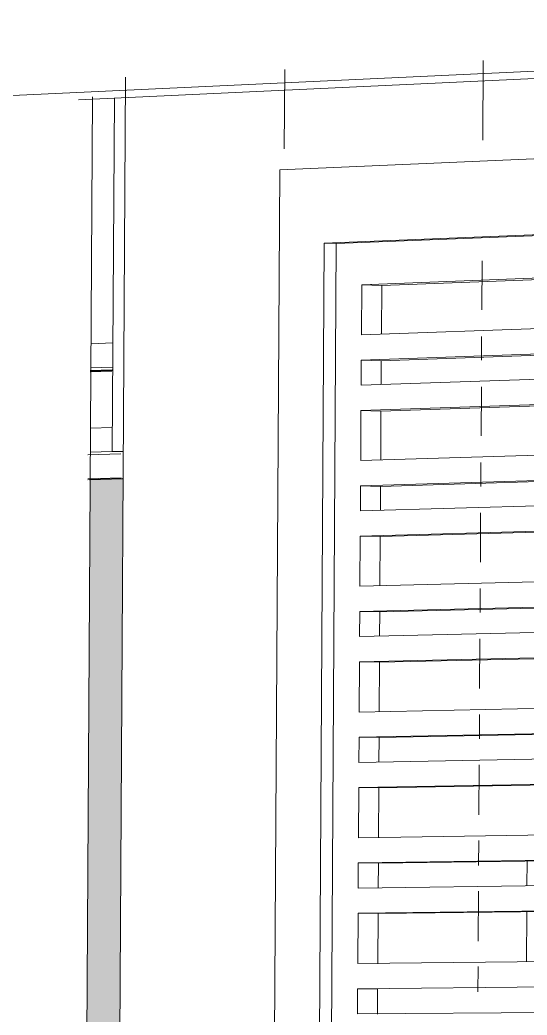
# Model space of a CAD drawing. Header units: metres. Extents: x -144 to 1000, y -717 to 29.
# Drawn here: x 10.732 to 11.013, y -564.015 to -563.465 of the extents above; entities that cross this region are included whole.
import ezdxf

# ---------------------------------------------------------------- set-up
doc = ezdxf.new("R2010")
doc.units = ezdxf.units.M
for name, color, linetype, lineweight in [('A-DOOR-FRAM', 1, 'Continuous', 9), ('A-DOOR-GLAZ', 1, 'Continuous', 9), ('A-GLAZ-CURT', 1, 'Continuous', 9), ('A-GLAZ-CWMG', 1, 'Continuous', 9), ('A-WALL', 4, 'Continuous', 9), ('E-ELEC-FIXT', 7, 'Continuous', 9), ('S-COLS', 7, 'Continuous', 9)]:
    doc.layers.add(name, color=color, linetype=linetype, lineweight=lineweight)

msp = doc.modelspace()

# ---------------------------------------------------------------- hatches: boundary and pattern name
at = {"layer": 'A-DOOR-GLAZ', "true_color": 0xf4f4f4, "transparency": 33554496}
msp.add_hatch(color=7, dxfattribs=at).paths.add_polyline_path([(10.78588, -564.2909), (10.78937, -563.71867), (10.77119, -563.71923), (10.76768, -564.29068), (10.77805, -564.29081)])

# ---------------------------------------------------------------- linework, layer by layer
at = {"layer": 'A-DOOR-FRAM'}
for p, q in [((10.78813, -563.70496), (10.76976, -563.70554)), ((10.76987, -563.71882), (10.78825, -563.71826))]:
    msp.add_line(p, q, dxfattribs=at)
at = {"layer": 'A-DOOR-FRAM', "color": 250, "true_color": 0x3d3d3d}
msp.add_line((10.78812, -563.71891), (10.76977, -563.71947), dxfattribs=at)
at = {"layer": 'A-DOOR-GLAZ'}
msp.add_line((10.78896, -563.71869), (10.7708, -563.71924), dxfattribs=at)
at = {"layer": 'A-DOOR-GLAZ', "color": 250, "true_color": 0x3d3d3d}
msp.add_line((10.77081, -563.71937), (10.78896, -563.71882), dxfattribs=at)
at = {"layer": 'A-GLAZ-CURT', "color": 250, "lineweight": 9, "true_color": 0x272727}
msp.add_line((10.7711, -563.65937), (10.78322, -563.65894), dxfattribs=at)
at = {"layer": 'A-GLAZ-CURT', "lineweight": 9}
msp.add_line((10.78328, -563.65857), (10.77115, -563.659), dxfattribs=at)
at = {"layer": 'A-GLAZ-CWMG', "lineweight": 9}
for p, q in [((10.78448, -563.50827), (10.78329, -563.70377)), ((10.78365, -563.64374), (10.77148, -563.64418)), ((10.7714, -563.65751), (10.78357, -563.65708)), ((10.78337, -563.69043), (10.7712, -563.69083)), ((10.77112, -563.70416), (10.78329, -563.70377)), ((10.78946, -563.70357), (10.78329, -563.70377)), ((10.78329, -563.70377), (10.78947, -563.70396))]:
    msp.add_line(p, q, dxfattribs=at)
at = {"layer": 'A-GLAZ-CWMG', "color": 250, "lineweight": 9, "true_color": 0x272727}
msp.add_line((10.77105, -563.65975), (10.78316, -563.65932), dxfattribs=at)
at = {"layer": 'A-WALL', "lineweight": 9}
for p, q in [((10.69901, -563.50831), (13.88426, -563.35901)), ((13.87592, -563.36448), (10.76466, -563.50934)), ((10.76764, -564.29775), (10.77249, -563.50772)), ((11.78162, -563.50878), (10.87591, -563.54798)), ((10.87591, -563.54798), (10.87156, -564.28322)), ((10.9005, -563.58854), (11.75121, -563.55437)), ((11.75079, -563.55495), (10.90715, -563.5888)), ((10.92119, -563.61156), (11.74611, -563.57991)), ((11.74544, -563.58083), (10.93226, -563.61198)), ((10.89667, -564.24176), (10.9005, -563.58854)), ((10.9005, -563.58854), (10.90716, -563.5888)), ((10.90715, -563.5888), (10.90333, -564.24171)), ((11.74599, -563.6094), (10.92103, -563.63934)), ((10.92103, -563.63934), (10.92119, -563.61156)), ((10.93226, -563.61198), (10.92119, -563.61156)), ((10.93226, -563.61198), (10.9321, -563.63894)), ((10.92095, -563.65323), (11.74593, -563.62414)), ((11.74526, -563.62499), (10.93202, -563.65362)), ((11.74587, -563.63889), (10.92087, -563.66712)), ((10.92079, -563.68102), (11.74581, -563.65364)), ((10.92087, -563.66712), (10.92095, -563.65323)), ((10.93202, -563.65362), (10.92095, -563.65323)), ((10.93202, -563.65362), (10.93194, -563.66675)), ((11.74514, -563.65444), (10.93185, -563.68138)), ((10.92063, -563.7088), (10.92079, -563.68102)), ((10.93185, -563.68138), (10.92079, -563.68102)), ((11.74569, -563.68314), (10.92063, -563.7088)), ((10.93185, -563.68138), (10.9317, -563.70846)), ((10.92055, -563.7227), (11.74563, -563.69789)), ((11.74495, -563.69861), (10.93161, -563.72303)), ((11.74557, -563.71264), (10.92047, -563.73659)), ((10.92047, -563.73659), (10.92055, -563.7227)), ((10.93161, -563.72303), (10.92055, -563.7227)), ((10.93161, -563.72303), (10.93154, -563.73627)), ((10.92038, -563.75049), (11.74551, -563.7274)), ((11.74483, -563.72807), (10.93145, -563.7508)), ((10.92022, -563.77829), (10.92038, -563.75049)), ((10.93145, -563.7508), (10.92038, -563.75049)), ((10.93145, -563.7508), (10.93129, -563.778)), ((11.74539, -563.75691), (10.92022, -563.77829)), ((10.92014, -563.79219), (11.74532, -563.77166)), ((11.74465, -563.77226), (10.93121, -563.79246)), ((11.74526, -563.78642), (10.92006, -563.80609)), ((10.92006, -563.80609), (10.92014, -563.79219)), ((10.93121, -563.79246), (10.92014, -563.79219)), ((10.93121, -563.79246), (10.93113, -563.80582)), ((10.91998, -563.81999), (11.7452, -563.80118)), ((11.74453, -563.80172), (10.93105, -563.82023)), ((10.91982, -563.84779), (10.91998, -563.81999)), ((10.93105, -563.82023), (10.91998, -563.81999)), ((10.93105, -563.82023), (10.93089, -563.84756)), ((11.74508, -563.83069), (10.91982, -563.84779)), ((10.91974, -563.86169), (11.74502, -563.84545)), ((11.74435, -563.84593), (10.93081, -563.86191)), ((11.74496, -563.86022), (10.91966, -563.8756)), ((10.91966, -563.8756), (10.91974, -563.86169)), ((10.93081, -563.86191), (10.91974, -563.86169)), ((10.93081, -563.86191), (10.93073, -563.87539)), ((10.91957, -563.8895), (11.7449, -563.87498)), ((11.74423, -563.8754), (10.93065, -563.88969)), ((10.91941, -563.91731), (10.91957, -563.8895)), ((10.93065, -563.88969), (10.91957, -563.8895)), ((10.93065, -563.88969), (10.93049, -563.91734)), ((11.74478, -563.9045), (10.91941, -563.91731)), ((10.91933, -563.93122), (11.74472, -563.91927)), ((11.74406, -563.91962), (10.9304, -563.93138)), ((10.91925, -563.94513), (10.91933, -563.93122)), ((11.74466, -563.93404), (10.91925, -563.94513)), ((10.9304, -563.93138), (10.91933, -563.93122)), ((10.9304, -563.93138), (10.93032, -563.94518)), ((10.91917, -563.95904), (11.7446, -563.9488)), ((11.74394, -563.9491), (10.93024, -563.95917)), ((10.91901, -563.98685), (10.91917, -563.95904)), ((10.93024, -563.95917), (10.91917, -563.95904)), ((10.93024, -563.95917), (10.93008, -563.98694)), ((11.74447, -563.97834), (10.91901, -563.98685)), ((10.91893, -564.00077), (11.74441, -563.99311)), ((10.91884, -564.01468), (10.91893, -564.00077)), ((10.93, -564.00087), (10.91893, -564.00077)), ((10.93, -564.00087), (10.92992, -564.01477)), ((11.74435, -564.00788), (10.91884, -564.01468))]:
    msp.add_line(p, q, dxfattribs=at)
at = {"layer": 'E-ELEC-FIXT'}
for p, q in [((11.0125, -563.94387), (11.01258, -563.93018)), ((11.01226, -563.98589), (11.01242, -563.95815))]:
    msp.add_line(p, q, dxfattribs=at)
at = {"layer": 'S-COLS', "lineweight": 9}
for p, q in [((10.98836, -563.48759), (10.98811, -563.53171)), ((10.8784, -563.53638), (10.87866, -563.4925)), ((10.78591, -564.28544), (10.79072, -563.49674)), ((10.98773, -563.59836), (10.98758, -563.6254)), ((10.98749, -563.64012), (10.98742, -563.65329)), ((10.98733, -563.66797), (10.98718, -563.69514)), ((10.9871, -563.70975), (10.98702, -563.72304)), ((10.98694, -563.73762), (10.98678, -563.76491)), ((10.9867, -563.77942), (10.98662, -563.79284)), ((10.98654, -563.8073), (10.98639, -563.83473)), ((10.9863, -563.84914), (10.98623, -563.86267)), ((10.98615, -563.87703), (10.98599, -563.9046)), ((10.98591, -563.91889), (10.98583, -563.93255)), ((10.98575, -563.9468), (10.98559, -563.9745)), ((10.98551, -563.98848), (10.98543, -564.00247))]:
    msp.add_line(p, q, dxfattribs=at)

doc.saveas('drawing.dxf')
